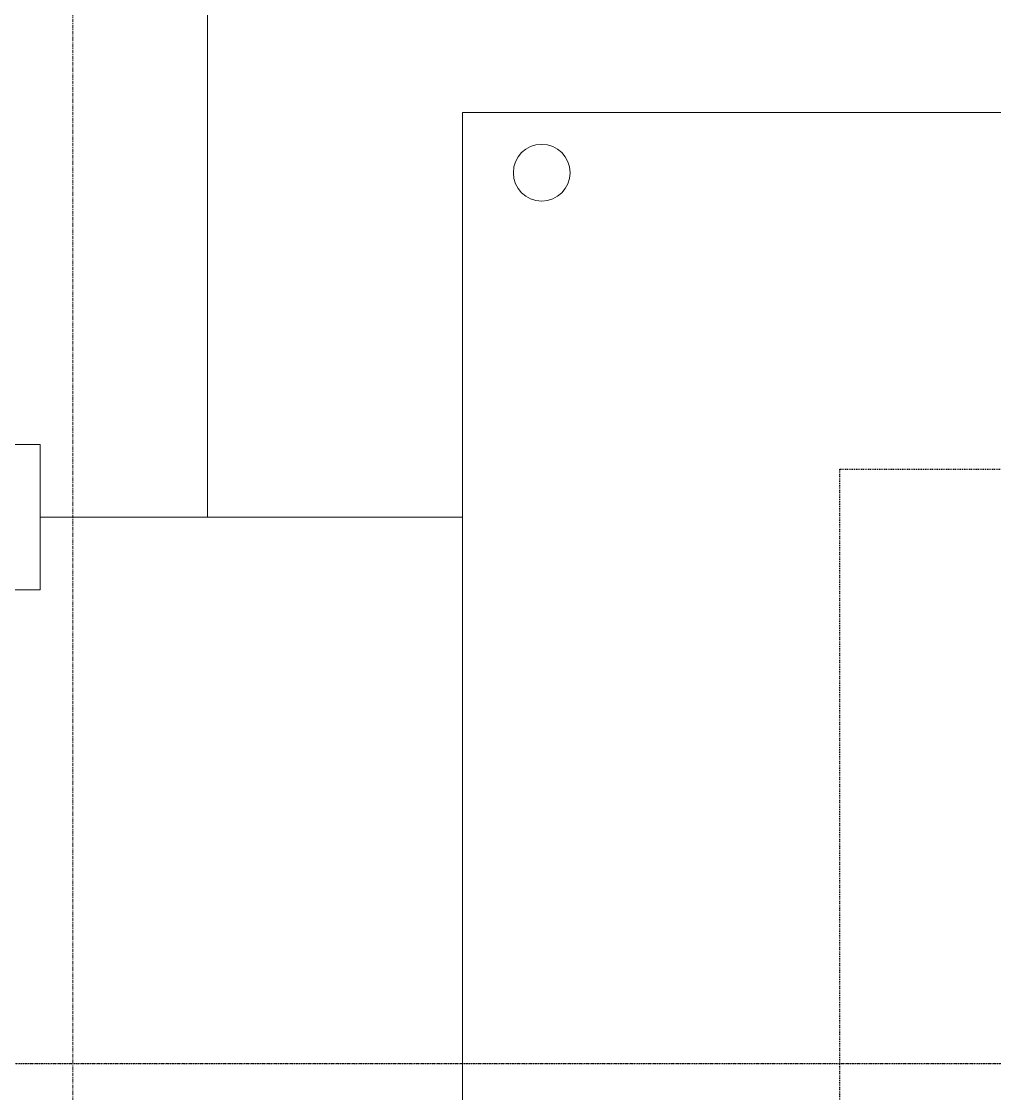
# Model space of a CAD drawing. Header units: inches. Extents: x -4058 to -1781, y 9814 to 12264.
# Drawn here: x -2834.6 to -2697.2, y 10852.8 to 11004.1 of the extents above; entities that cross this region are included whole.
import ezdxf

# ---------------------------------------------------------------- set-up
doc = ezdxf.new("R2010")
doc.units = ezdxf.units.IN
doc.header["$MEASUREMENT"] = 0
for name, pattern in [('Aligning Line 1_8_', [0.25, 0.125, -0.125]), ('Dash_2_', [0.25, 0.125, -0.125]), ('Grid Line 1_2_', [0.875, 0.5, -0.125, 0.125, -0.125])]:
    doc.linetypes.add(name, pattern=pattern)
for name, color, linetype, lineweight in [('0-1', 7, 'Continuous', 5), ('0-2', 7, 'Continuous', 9), ('A-FLOR-1', 7, 'Continuous', 9), ('A-WALL-1', 7, 'Continuous', 9), ('E-LITE-EQPM-1', 7, 'Continuous', 9), ('G-ANNO-SYMB', 111, 'Aligning Line 1_8_', 9), ('S-GRID-1', 1, 'Grid Line 1_2_', 9)]:
    doc.layers.add(name, color=color, linetype=linetype, lineweight=lineweight)
doc.layers.add('0-3', color=250, linetype='Dash_2_')

# ---------------------------------------------------------------- blocks, each defined once
blk = doc.blocks.new('Pathway_Cooper_McGraw-Edison _BSC-BRC_Round - Pathway_Cooper_McGraw-Edison _BSC-BRC_Round-2028611-UNIT PLANS - 1ST FLOOR')
at = {"layer": 'E-LITE-EQPM-1'}
for start, end in [(360, 180), (180, 360)]:
    blk.add_arc((0, 0), 4, start, end, dxfattribs=at)
blk = doc.blocks.new('CTR - 1st Phase - Shell_rvt-1-UNIT PLANS - 1ST FLOOR')
at = {"layer": 'A-FLOR-1'}
for p, q in [((-2808.32, 11061.29), (-2808.32, 10934.19)), ((-2772.32, 10934.19), (-2772.32, 10991.29)), ((-2772.32, 10991.29), (-2520.32, 10991.29)), ((-2772.32, 10934.19), (-2831.92, 10934.19)), ((-2772.32, 10822.74), (-2772.32, 10934.19))]:
    blk.add_line(p, q, dxfattribs=at)
at = {"layer": 'A-WALL-1'}
for p, q in [((-2935.92, 10944.44), (-2831.92, 10944.44)), ((-2831.92, 10940.19), (-2831.92, 10944.44)), ((-2831.92, 10940.19), (-2831.92, 10928.19)), ((-2831.92, 10923.94), (-2831.92, 10928.19)), ((-2831.92, 10923.94), (-2915.67, 10923.94))]:
    blk.add_line(p, q, dxfattribs=at)
at = {"layer": '0-2'}
blk.add_blockref('Pathway_Cooper_McGraw-Edison _BSC-BRC_Round - Pathway_Cooper_McGraw-Edison _BSC-BRC_Round-2028611-UNIT PLANS - 1ST FLOOR', (-2761.14, 10982.79), dxfattribs=at)

msp = doc.modelspace()

# ---------------------------------------------------------------- block references
at = {"layer": '0-1'}
msp.add_blockref('CTR - 1st Phase - Shell_rvt-1-UNIT PLANS - 1ST FLOOR', (0, 0), dxfattribs=at)

# ---------------------------------------------------------------- next in the draw order: linework, layer by layer
at = {"layer": '0-3'}
for p, q in [((-2719.04054, 10449.11493), (-2719.04054, 10940.9448)), ((-2719.04054, 10940.9448), (-2481.68624, 10940.9448)), ((-3043.10454, 10857.05383), (-1939.7738, 10857.05383))]:
    msp.add_line(p, q, dxfattribs=at)
at = {"layer": 'G-ANNO-SYMB'}
msp.add_line((-1939.7738, 10857.05383), (-3043.10454, 10857.05383), dxfattribs=at)
at = {"layer": 'S-GRID-1'}
msp.add_line((-2827.32374, 9814.0266), (-2827.32374, 12247.50061), dxfattribs=at)

doc.saveas('drawing.dxf')
